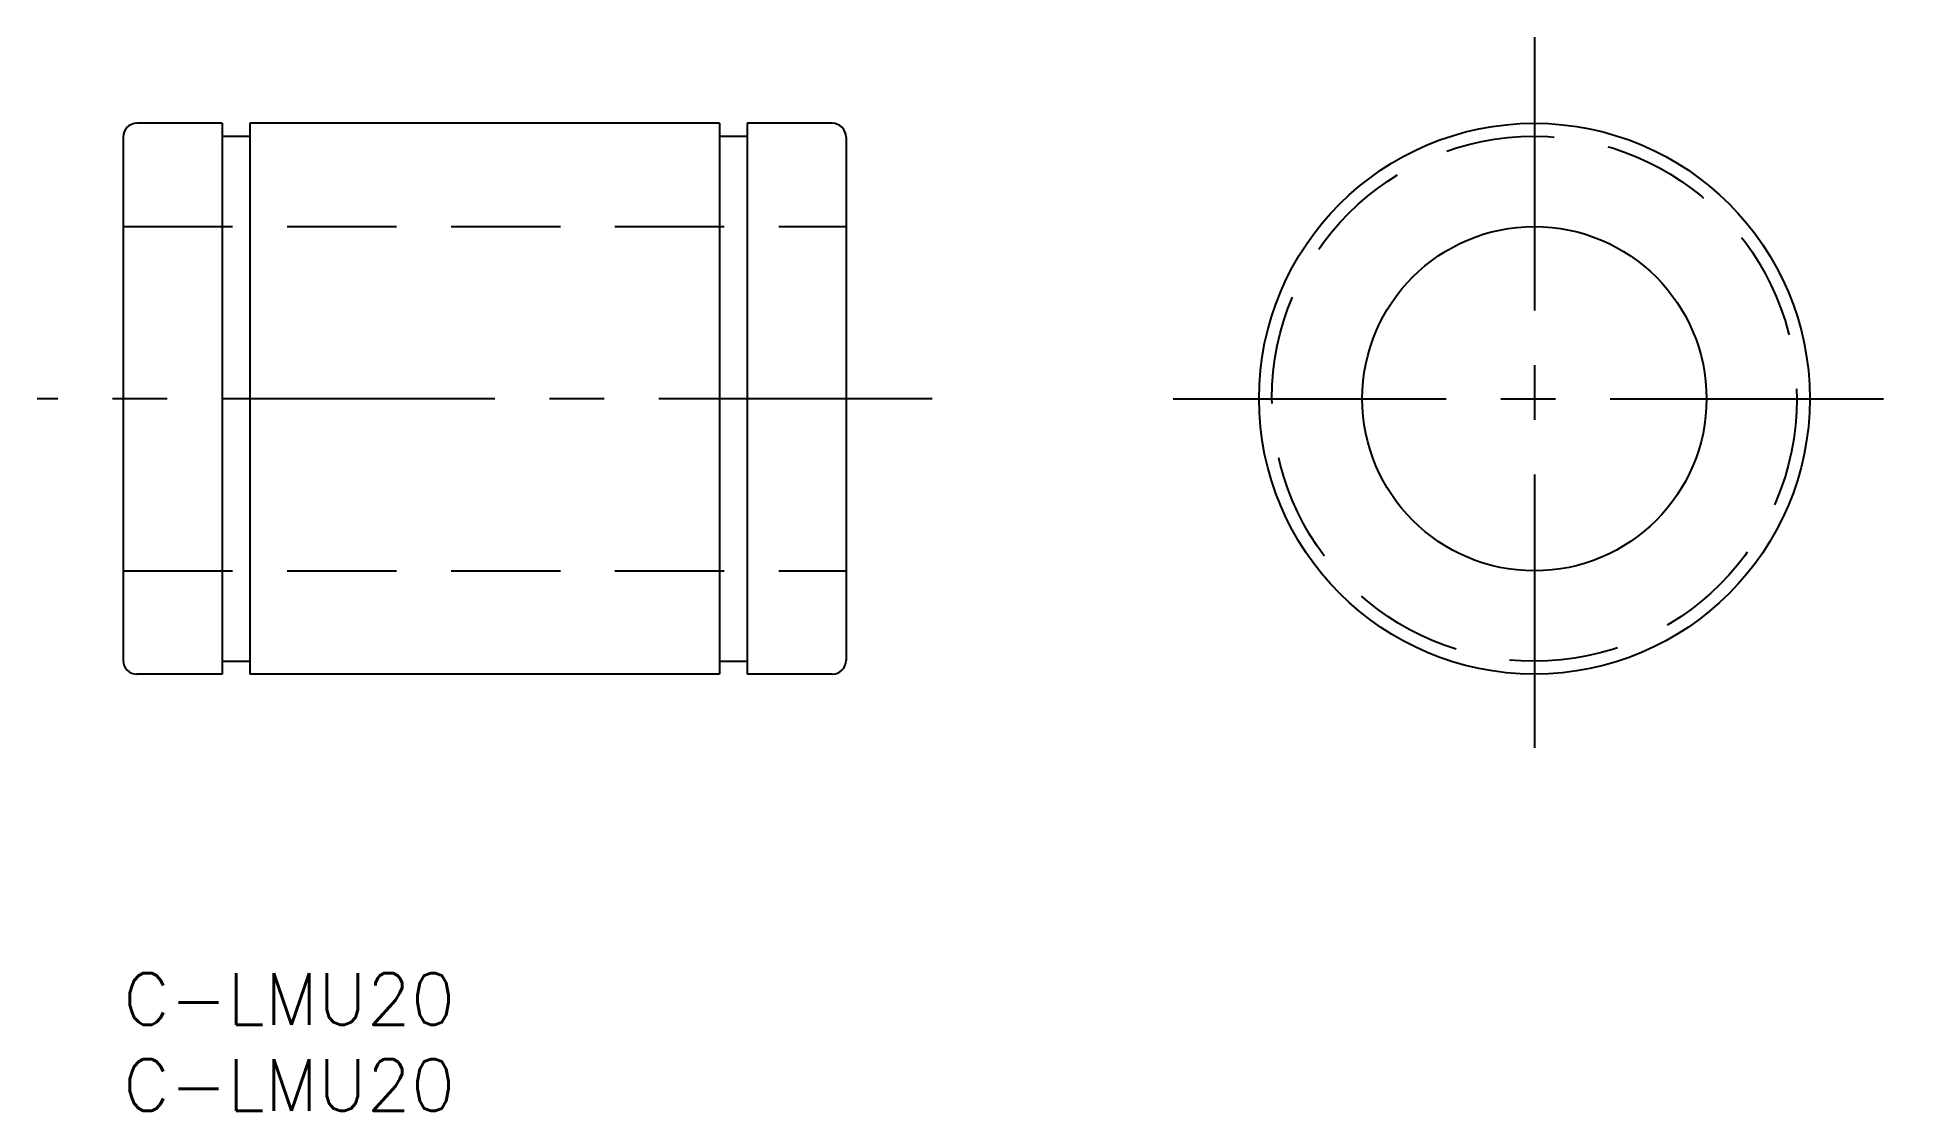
# Model space of a CAD drawing. Extents: x -5 to 103, y -8 to 54.
import ezdxf
from ezdxf.enums import TextEntityAlignment as Align

# ---------------------------------------------------------------- set-up
doc = ezdxf.new("R2010")
doc.units = 0
doc.header["$LTSCALE"] = 0.5
doc.linetypes.add('CENTER', pattern=[50.8, 31.75, -6.35, 6.35, -6.35])
doc.linetypes.add('DASHED', pattern=[19.05, 12.7, -6.35])
doc.layers.get('0').update_dxf_attribs({"linetype": 'CONTINUOUS'})
doc.layers.add('CENTER', color=1, linetype='CENTER')
doc.styles.get("Standard").update_dxf_attribs({"font": 'txt.shx', "height": 3, "bigfont": 'bigfont.shx'})

msp = doc.modelspace()

# ---------------------------------------------------------------- linework, layer by layer
at = {"color": 7, "linetype": 'CONTINUOUS'}
for p, q in [((5.75, 49.37), (0.8, 49.37)), ((5.75, 49.37), (5.75, 17.37)), ((5.75, 48.62), (7.35, 48.62)), ((34.65, 49.37), (7.35, 49.37)), ((7.35, 49.37), (7.35, 17.37)), ((34.65, 49.37), (34.65, 17.37)), ((34.65, 48.62), (36.25, 48.62)), ((41.2, 49.37), (36.25, 49.37)), ((36.25, 49.37), (36.25, 17.37)), ((0, 48.57), (0, 18.17)), ((42, 48.57), (42, 18.17)), ((5.75, 17.37), (0.8, 17.37)), ((5.75, 18.12), (7.35, 18.12)), ((34.65, 17.37), (7.35, 17.37)), ((34.65, 18.12), (36.25, 18.12)), ((41.2, 17.37), (36.25, 17.37))]:
    msp.add_line(p, q, dxfattribs=at)
at = {"color": 3, "linetype": 'DASHED'}
for p, q in [((0, 43.37), (42, 43.37)), ((0, 23.37), (42, 23.37))]:
    msp.add_line(p, q, dxfattribs=at)
at = {"color": 7, "linetype": 'CONTINUOUS'}
for radius in [16, 10]:
    msp.add_circle((82, 33.37), radius, dxfattribs=at)
at = {"color": 3, "linetype": 'DASHED'}
msp.add_circle((82, 33.37), 15.25, dxfattribs=at)
at = {"color": 7, "linetype": 'CONTINUOUS'}
for centre, start, end in [((0.8, 48.57), 90, 180), ((41.2, 48.57), 0, 90), ((0.8, 18.17), 180, 270), ((41.2, 18.17), 270, 0)]:
    msp.add_arc(centre, 0.8, start, end, dxfattribs=at)
at = {"layer": 'CENTER', "color": 1, "linetype": 'CENTER'}
for p, q in [((82, 54.37), (82, 12.37)), ((47, 33.37), (-5, 33.37)), ((61, 33.37), (103, 33.37))]:
    msp.add_line(p, q, dxfattribs=at)

# ---------------------------------------------------------------- texts
at = {"color": 7, "linetype": 'CONTINUOUS'}
for p in [(0, 0), (0, -5)]:
    msp.add_text('C-LMU20', height=3, dxfattribs=at).set_placement(p, align=Align.TOP_LEFT)

doc.saveas('drawing.dxf')
